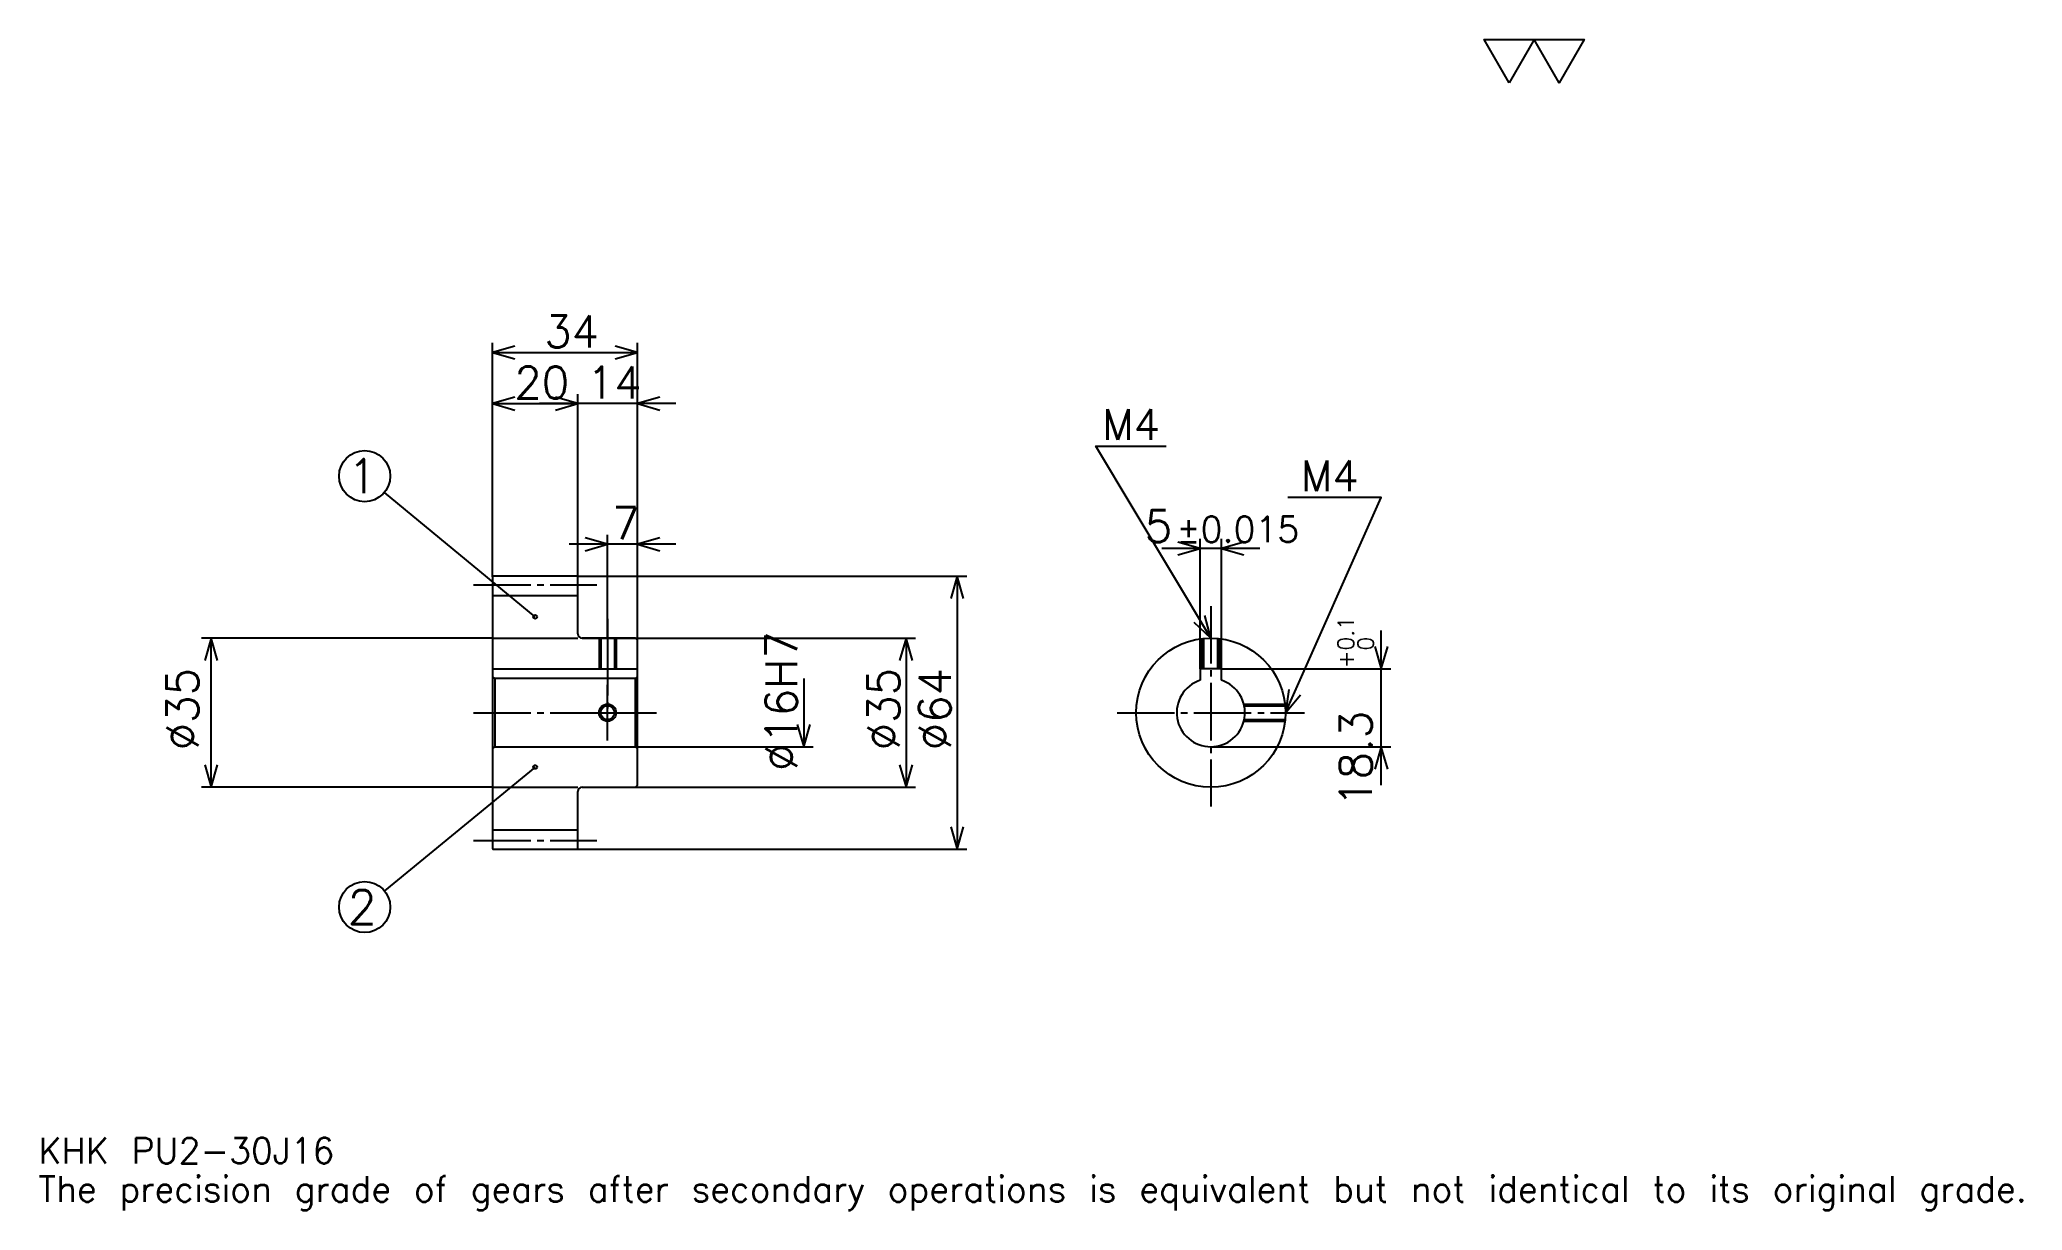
# Model space of a CAD drawing. Extents: x 15 to 480, y 6 to 280.
import ezdxf

# ---------------------------------------------------------------- set-up
doc = ezdxf.new("R2010")
doc.units = 0
doc.linetypes.add('DASHDOT', pattern=[18, 13.5, -1.5, 1.5, -1.5])
doc.layers.get('0').update_dxf_attribs({"linetype": 'CONTINUOUS'})
doc.layers.add('DASHDOT', color=6, linetype='DASHDOT')
doc.styles.add('KANJI', font='TXT', dxfattribs={"bigfont": 'BIGFONT'})

msp = doc.modelspace()

# ---------------------------------------------------------------- linework, layer by layer
at = {"color": 5}
for p, q in [((121.5, 154.25), (121.5, 209)), ((121.5, 206.75), (155.5, 206.75)), ((155.5, 154.25), (155.5, 209)), ((141.5, 154.25), (141.5, 197)), ((121.5, 194.75), (141.5, 194.75)), ((164.5, 194.75), (132.5, 194.75)), ((131.5, 144.75), (96.128235, 173.931702)), ((148.5, 154.25), (148.5, 164)), ((287.5, 132.550003), (287.5, 163)), ((292.5, 132.550003), (292.5, 163)), ((164.5, 161.75), (139.5, 161.75)), ((301.5, 160.75), (278.5, 160.75)), ((121.5, 154.149994), (121.5, 154.25)), ((141.399994, 154.25), (155.5, 154.25)), ((141.5, 154.149994), (141.5, 154.25)), ((148.5, 139.75), (148.5, 154.25)), ((148.5, 139.75), (148.5, 154.25)), ((155.5, 154.25), (232.75, 154.25)), ((155.5, 139.25), (155.5, 154.25)), ((230.5, 154.25), (230.5, 90.25)), ((121.5, 139.75), (53.25, 139.75)), ((55.5, 104.75), (55.5, 139.75)), ((142.5, 139.75), (155.5, 139.75)), ((155.5, 139.75), (220.75, 139.75)), ((218.5, 139.75), (218.5, 104.75)), ((330, 105.25), (330, 141.550003)), ((194.5, 130.25), (194.5, 114.25)), ((292.5, 132.550003), (332.25, 132.550003)), ((155.5, 114.25), (196.75, 114.25)), ((290, 114.25), (332.25, 114.25)), ((131.5, 109.5), (96.136765, 80.457947)), ((121.5, 104.75), (53.25, 104.75)), ((142.5, 104.75), (155.5, 104.75)), ((155.5, 104.75), (220.75, 104.75)), ((141.399994, 90.25), (155.5, 90.25)), ((155.5, 90.25), (232.75, 90.25))]:
    msp.add_line(p, q, dxfattribs=at)
at = {"color": 4}
for p, q in [((121.5, 149.75), (141.5, 149.75)), ((121.5, 139.75), (141.5, 139.75)), ((121.5, 132.550003), (155.5, 132.550003)), ((122, 130.25), (122, 114.25)), ((155, 130.25), (155.5, 130.75)), ((155, 114.25), (155.5, 113.75)), ((121.5, 104.75), (141.5, 104.75)), ((121.5, 94.75), (141.5, 94.75))]:
    msp.add_line(p, q, dxfattribs=at)
at = {"color": 7}
msp.add_lwpolyline([(360, 270), (354.149994, 280.140015), (377.549988, 280.140015), (371.700012, 270), (365.850006, 280.140015), (360, 270)], dxfattribs=at)
at = {"color": 5}
for points in [[(126.75, 208.25), (121.5, 206.75), (126.75, 205.25)], [(150.25, 205.25), (155.5, 206.75), (150.25, 208.25)], [(126.75, 196.25), (121.5, 194.75), (126.75, 193.25)], [(136.25, 193.25), (141.5, 194.75), (136.25, 196.25)], [(136.25, 193.25), (141.5, 194.75), (136.25, 196.25)], [(160.75, 196.25), (155.5, 194.75), (160.75, 193.25)], [(290, 139.75), (263, 184.75), (279.5, 184.75)], [(307.5, 122.25), (330, 172.75), (308.100006, 172.75)], [(143.25, 160.25), (148.5, 161.75), (143.25, 163.25)], [(160.75, 163.25), (155.5, 161.75), (160.75, 160.25)], [(282.25, 159.25), (287.5, 160.75), (282.25, 162.25)], [(297.75, 162.25), (292.5, 160.75), (297.75, 159.25)], [(232, 149), (230.5, 154.25), (229, 149)], [(286.012665, 143.480103), (290, 139.75), (288.585144, 145.02359)], [(57, 134.5), (55.5, 139.75), (54, 134.5)], [(220, 134.5), (218.5, 139.75), (217, 134.5)], [(328.5, 137.800003), (330, 132.550003), (331.5, 137.800003)], [(308.266479, 127.656013), (307.5, 122.25), (311.006775, 126.435081)], [(193, 119.5), (194.5, 114.25), (196, 119.5)], [(331.5, 109), (330, 114.25), (328.5, 109)], [(54, 110), (55.5, 104.75), (57, 110)], [(217, 110), (218.5, 104.75), (220, 110)], [(229, 95.5), (230.5, 90.25), (232, 95.5)]]:
    msp.add_lwpolyline(points, dxfattribs=at)
at = {"color": 4}
for points in [[(141.5, 140.75), (141.5, 154.149994), (141.399994, 154.25), (121.599998, 154.25), (121.5, 154.149994), (121.5, 113.75)], [(142.5, 104.75), (155, 104.75), (155.5, 105.25), (155.5, 139.25), (155, 139.75), (142.5, 139.75)], [(146.5, 139.75), (146.5, 132.550003)], [(146.880005, 139.75), (146.880005, 132.550003)], [(150.119995, 139.75), (150.119995, 132.550003)], [(150.5, 139.75), (150.5, 132.550003)], [(288, 132.550003), (288, 139.635345)], [(288.380005, 132.550003), (288.380005, 139.67485)], [(291.619995, 132.550003), (291.619995, 139.67485)], [(292, 132.550003), (292, 139.635345)], [(121.5, 113.75), (122, 114.25), (155, 114.25), (155, 130.25), (122, 130.25), (121.5, 130.75)], [(292.5, 129.849335), (292.5, 132.550003), (287.5, 132.550003), (287.5, 129.849335)], [(297.745972, 124.25), (307.385345, 124.25)], [(297.834259, 123.870003), (307.424866, 123.870003)], [(297.745972, 120.25), (307.385345, 120.25)], [(297.834259, 120.629997), (307.424866, 120.629997)], [(121.5, 113.75), (121.5, 90.349998), (121.599998, 90.25), (141.399994, 90.25), (141.5, 90.349998), (141.5, 103.75)]]:
    msp.add_lwpolyline(points, dxfattribs=at)
at = {"color": 5}
for centre, radius in [((91.5, 177.75), 6), ((131.5, 144.75), 0.45), ((131.5, 109.5), 0.45), ((91.5, 76.650002), 6)]:
    msp.add_circle(centre, radius, dxfattribs=at)
at = {"color": 4}
for centre, radius in [((290, 122.25), 17.5), ((148.5, 122.25), 1.62)]:
    msp.add_circle(centre, radius, dxfattribs=at)
at = {"color": 7}
msp.add_circle((148.5, 122.25), 2, dxfattribs=at)
at = {"color": 4}
for centre, radius, start, end in [((142.5, 140.75), 1, 180, 270), ((290, 122.25), 8, 108.20995733, 71.79004267), ((142.5, 103.75), 1, 90, 180)]:
    msp.add_arc(centre, radius, start, end, dxfattribs=at)
at = {"layer": 'DASHDOT', "color": 7}
for p, q in [((117, 152.25), (146, 152.25)), ((290, 147.25), (290, 100.25)), ((148.5, 139.75), (148.5, 122.25)), ((117, 122.25), (160, 122.25)), ((268, 122.25), (312, 122.25)), ((117, 92.25), (146, 92.25))]:
    msp.add_line(p, q, dxfattribs=at)
for points in [[(148.5, 144.25), (148.5, 128.050003)], [(148.5, 115.75), (148.5, 128.75)], [(142, 122.25), (155, 122.25)]]:
    msp.add_lwpolyline(points, dxfattribs=at)

# ---------------------------------------------------------------- texts
at = {"color": 7, "style": 'KANJI'}
for s, height, p in [('34', 7.5, (133.625, 207.949997)), ('20', 7.5, (126.625, 195.949997)), ('14', 7.5, (143.625, 195.949997)), ('M4', 7.2, (264.5, 186.25)), ('1', 8, (87.5, 173.75)), ('M4', 7.2, (311.100006, 174.25)), ('7', 7.5, (149.5625, 162.949997)), ('5', 7.5, (274.518494, 162.25)), ('%%p0.015', 6, (281.942596, 162.25)), ('2', 8, (87.5, 72.650002)), ('KHK PU2-30J16', 6, (15, 16.5)), ('The precision grade of gears after secondary operations is equivalent but not identical to its original grade.', 6, (15, 7.5))]:
    msp.add_text(s, height=height, dxfattribs=at).set_placement(p)
for s, height, p in [('%%c16H7', 7.5, (193, 108.5625)), ('0.1', 3.75, (323.549988, 136.847778)), ('0', 3.75, (328.200012, 136.847778)), ('+', 3.75, (323.549988, 132.647781)), ('%%c35', 7.5, (52.5, 113.4375)), ('%%c35', 7.5, (217, 113.4375)), ('%%c64', 7.5, (229, 113.4375)), ('18.3', 7.5, (327.75, 100.184814))]:
    msp.add_text(s, height=height, rotation=90, dxfattribs=at).set_placement(p)

doc.saveas('drawing.dxf')
